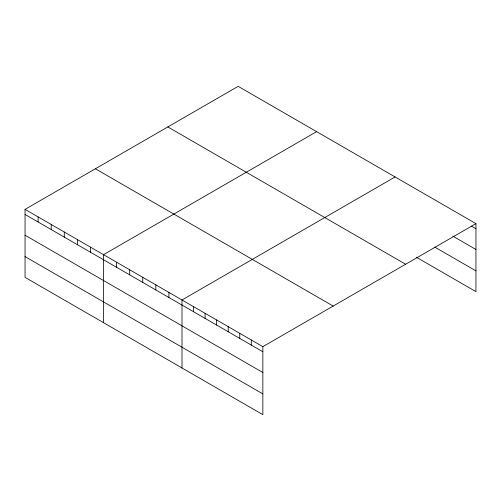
<?xml version="1.0" encoding="UTF-8"?>
<svg xmlns="http://www.w3.org/2000/svg" width="501" height="501" viewBox="0 0 501 501"><rect width="100%" height="100%" fill="white"/><g stroke="black" fill="none" stroke-linecap="round" stroke-linejoin="round"><path stroke-width="0.75" d="M25.05 209.368L262.85 346.661L262.85 414.659L25.05 277.366L25.05 209.368L238.15 86.341L475.95 223.634L475.95 291.632L416.275 257.176M316.626 131.644L103.525 254.677L103.525 322.675M395.095 176.953L182.001 299.98L182.001 367.985M262.85 346.661L475.95 223.634M471.46 226.126L475.95 228.719M452.848 236.14L475.95 249.479M434.881 247.162L475.95 270.872M167.829 126.941L405.628 264.234M95.372 168.768L333.171 306.061M25.05 214.453L262.85 351.746M25.05 235.22L262.85 372.512M25.05 256.606L262.85 393.899M251.302 339.991L251.302 345.083M239.754 333.328L239.754 338.413M228.199 326.658L228.199 331.743M216.651 319.989L216.651 325.074M205.097 313.319L205.097 318.404M193.549 306.65L193.549 311.735M168.918 292.434L168.918 297.519M155.842 284.881L155.842 289.966M142.76 277.329L142.76 282.414M129.684 269.776L129.684 274.867M116.601 262.23L116.601 267.315M90.443 247.125L90.443 252.21M77.367 239.572L77.367 244.657M64.285 232.026L64.285 237.111M51.208 224.473L51.208 229.558M38.126 216.92L38.126 222.006"/></g></svg>
